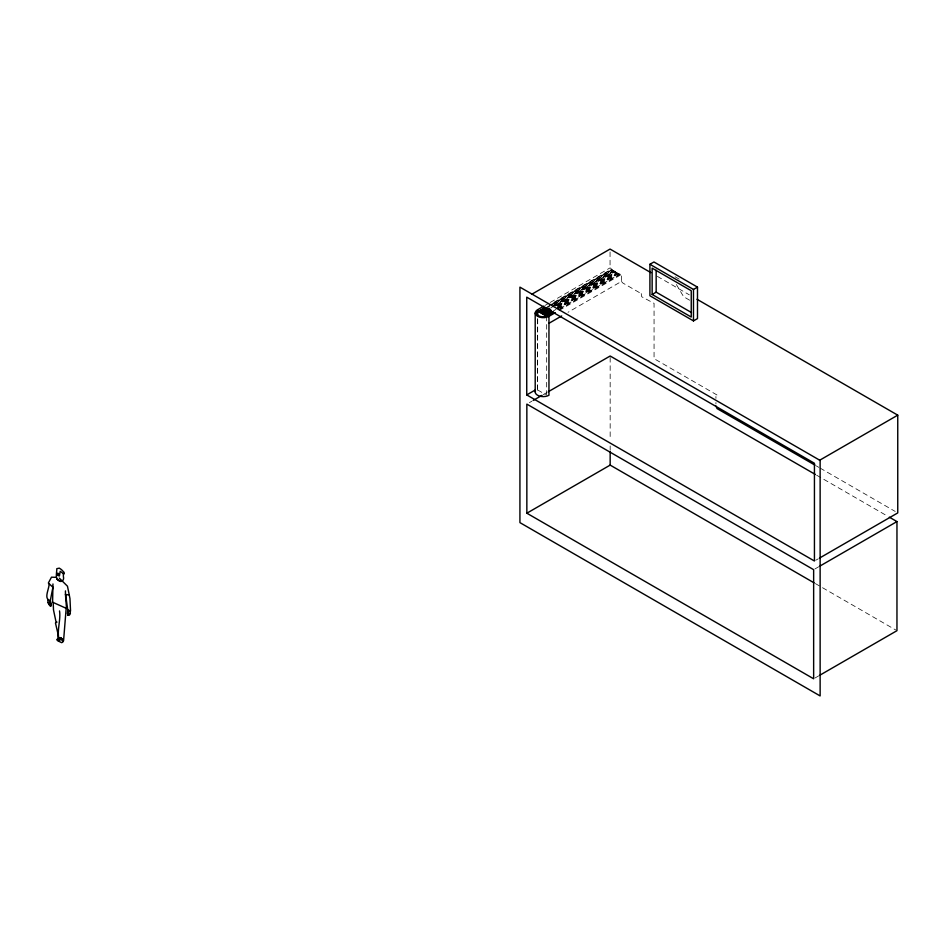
<?xml version="1.0" encoding="UTF-8"?>
<svg xmlns="http://www.w3.org/2000/svg" width="945" height="945" viewBox="0 0 945 945"><rect width="100%" height="100%" fill="white"/><g stroke="black" fill="none" stroke-linecap="round" stroke-linejoin="round"><path stroke-width="0.71" stroke-dasharray="4.72 3.54" d="M537.587 390.072L537.705 318.37M545.194 305.341L549.01 303.144M550.273 302.412L610.057 267.896L611.179 268.534L611.179 269.313L549.104 305.152M553.014 303.286L611.521 269.514M547.001 307.16L549.541 305.696M550.817 304.963L611.864 269.715M547.356 307.373L549.907 305.908M551.171 305.164L612.23 269.916M554.089 303.912L612.596 270.128M554.491 304.148L612.998 270.364M553.628 305.117L613.399 270.601M552.66 306.026L613.718 270.778M552.979 306.204L614.026 270.955M550.758 307.869L614.356 271.156M554.904 305.861L614.687 271.345M555.365 306.121L615.148 271.605M557.089 305.648L615.597 271.865M557.538 305.908L616.045 272.125M557.999 306.168L616.506 272.384M557.172 307.16L616.955 272.644M557.633 307.42L617.404 272.916M556.806 308.424L617.865 273.176M553.451 310.881L555.991 309.417M557.266 308.684L618.313 273.436M557.774 308.98L618.821 273.731M559.924 308.436L619.436 274.085M558.991 309.677L620.038 274.428L620.038 273.66L621.444 274.475L621.444 281.433L568.028 312.275M559.121 310.456L621.444 274.475M529.377 402.641L531.893 401.188M543.257 394.632L547.049 392.447M815.7 560.29L818.228 558.826M814.909 568.961L818.701 566.764M814.909 678.049L818.701 675.864M675.084 276.755L680.128 279.673M657.366 276.377L689.33 294.84M689.637 300.203L683.637 296.73L676.372 284.528M611.179 269.313L620.038 274.428M621.444 281.433L622.779 282.98L639.481 292.619L639.481 291.84L641.1 292.785L641.714 296.742L654.058 303.357L654.058 358.651L717.054 395.022L717.054 396.321L715.932 395.671L715.932 398.412M816.303 465.897L818.854 467.362M820.13 468.094L895.21 511.446M816.657 475.217L888.04 516.431M537.705 389.99L545.56 394.514M815.381 583.585L895.683 629.949M715.932 402.523L715.932 403.893M610.057 251.961L610.057 267.896M610.163 357.47L610.163 440.039M610.163 445.934L610.163 450.363M546.671 316.244L546.671 395.164M537.563 318.524L537.563 388.678"/><path stroke-width="1.42" d="M52.967 583.975L52.589 602.378L53.215 602.497L53.487 609.903L56.109 622.282M66.174 608.249L63.563 640.793L60.953 637.615L59.122 638.111C60.693 641.513 58.33 642.045 59.287 638.359L60.551 638.005L62.405 639.352L63.256 641.242L62.547 642.281L61.602 642.659L57.397 640.615L57.255 639.044L58.543 638.985M59.523 610.931C61.059 620.074 56.109 632.843 59.582 640.308M63.28 573.591L64.177 573.934L64.142 572.434L61.46 569.611L59.311 568.146L56.818 568.677C56.854 573.426 54.29 580.147 60.823 581.506C63.35 580.974 64.024 578.765 63.421 576.781L63.28 573.591L60.196 571.276L59.429 576.001L58.944 575.505C58.803 571.146 55.519 573.993 58.555 575.647M49.093 583.738C49.412 588.841 43.068 599.083 50.321 600.547L52.896 587.353M69.694 613.577L67.981 615.372L68.666 613.529L68.394 611.746L67.449 613.695L67.756 609.903L70.544 611.131L69.965 598.657L69.268 594.972L65.465 594.452L65.453 590.897M59.24 639.588L60.953 639.186L63.126 641.442M537.705 311.059L537.587 311.153A6.544 3.78 0 0 0 538.626 315.713A6.544 3.78 0 0 0 546.529 316.303L537.705 311.059L537.705 315.453M50.168 600.441L51.408 604.741L49.695 601.646C53.144 610.352 47.841 605.036 47.687 599.378M57.102 575.399L57.704 575.021M531.787 294.249L610.057 249.067L650.975 272.692M555.306 312.653L548.951 316.327A8.056 4.654 0 0 1 537.563 316.327A8.056 4.654 0 0 1 537.563 309.747L543.918 306.074M545.3 307.338L538.674 311.165L547.545 316.291L553.9 312.618M539.016 311.366L545.383 307.692M539.371 311.566L545.726 307.893M539.725 311.779L546.092 308.105M540.091 311.992L546.446 308.318M540.493 312.216L546.86 308.554M540.906 312.452L547.261 308.779M541.213 312.641L548.844 308.235M541.532 312.819L549.163 308.413M541.863 313.008L548.218 309.334M542.194 313.197L548.549 309.523M542.643 313.457L548.998 309.783M543.091 313.716L550.722 309.31M543.552 313.988L549.907 310.314M544.001 314.248L550.368 310.574M544.462 314.508L550.817 310.834M544.911 314.768L551.266 311.094M545.359 315.028L551.726 311.354M545.82 315.287L552.175 311.626M546.316 315.583L552.683 311.909M546.931 315.937L553.593 312.086M649.912 264.293L653.94 261.978L697.493 287.126L697.493 318.583L693.476 320.91L649.912 295.761L649.912 264.293L693.476 289.442L697.493 287.126M548.951 323.296L561.673 315.949M652.144 294.474L691.244 317.047L691.244 290.729L652.144 268.156L652.144 294.474L656.161 292.159L691.48 312.547M526.743 394.915L814.436 561.011L814.436 463.263L526.743 297.167L526.743 394.915L535.154 390.061M533.157 400.456L541.993 395.353M548.313 391.714L610.163 356.005L815.381 474.484M526.849 513.206L813.645 678.782L813.645 569.681L526.849 404.106L526.849 513.206L610.163 465.105L814.106 582.852M819.48 460.345L897.75 415.162L897.75 512.911L819.48 558.105M819.965 566.043L896.959 521.581L896.959 630.681L819.965 675.143M56.983 622.082L55.471 623.05L58.047 634.095L57.94 638.773M62.465 581.081L60.433 581.069L56.936 579.238M69.268 594.972L67.461 586.195L59.299 578.127M57.031 639.741L58.956 640.627M56.44 577.348L51.467 577.194L48.372 583.006L53.097 587.447M67.756 609.903L65.595 594.499M68.075 615.325L69.434 615.101L70.343 613.577L70.19 610.966M53.215 602.497L66.516 608.45L65.465 594.452M697.008 299.27L897.75 415.162M815.039 465.164L717.054 408.583L715.932 405.948M889.316 517.163L896.959 521.581M49.022 604.528L47.982 602.473M50.829 606.052L48.502 602.532M63.209 640.521L63.256 641.242M693.476 289.442L693.476 320.91M656.161 270.223L656.161 292.159M610.163 451.828L610.163 465.105M548.951 316.327L548.951 395.246A8.056 4.654 0 0 1 539.229 395.99A8.056 4.654 0 0 1 535.472 390.757M537.563 309.747L537.563 312.677M535.201 313.043L535.201 391.962M820.13 460.451L519.927 287.138L519.927 522.62L820.13 695.933L820.13 460.451"/></g></svg>
